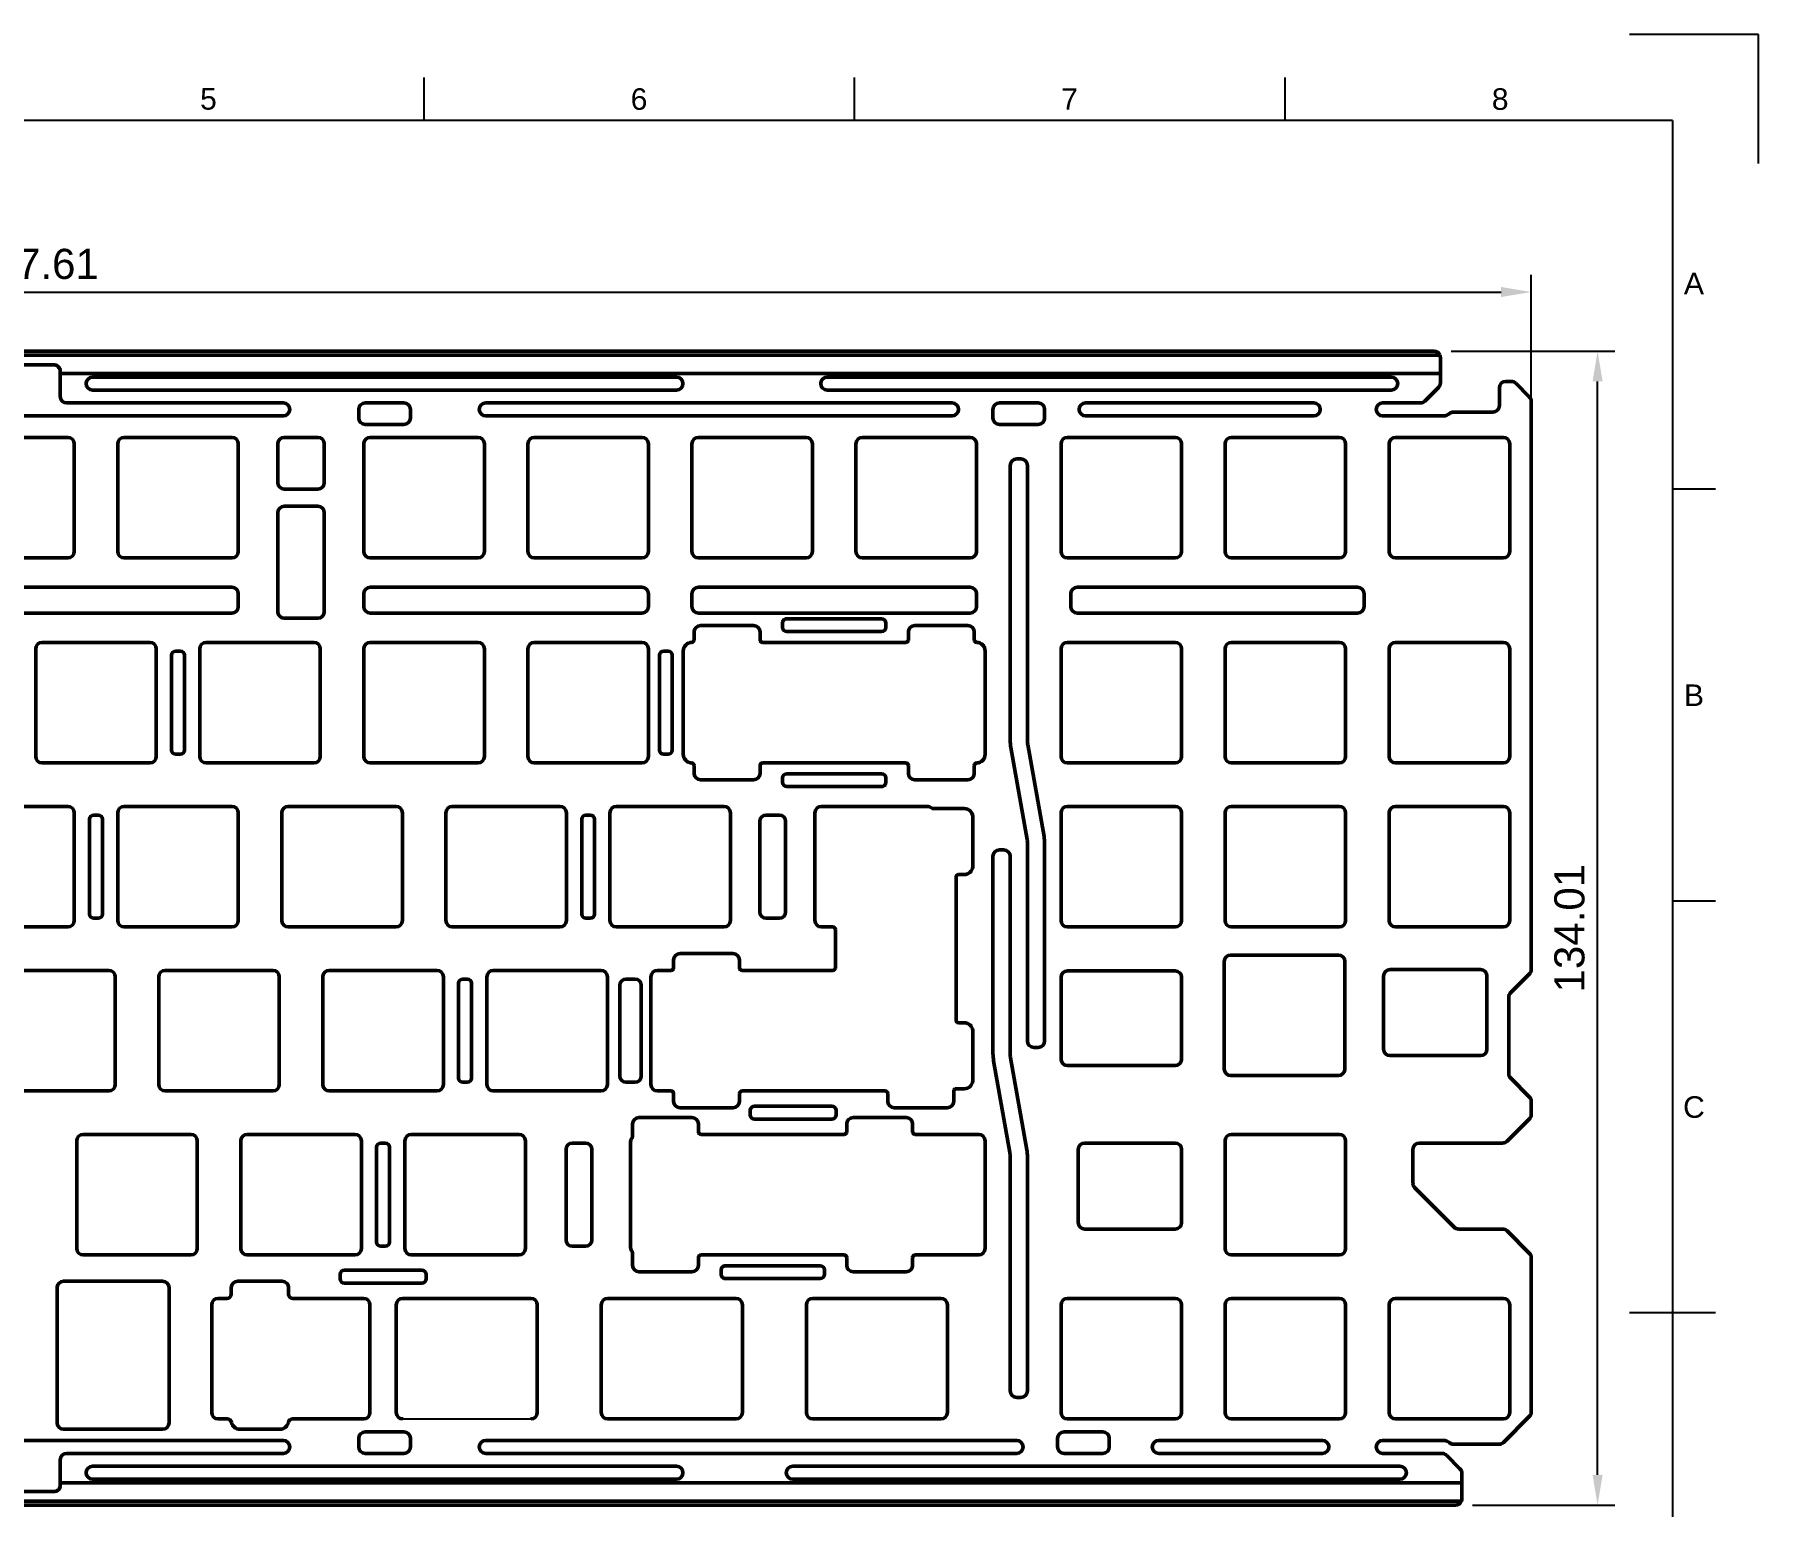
# Model space of a CAD drawing. Header units: millimetres. Extents: x 0 to 420, y 0 to 297.
# Drawn here: x 219.8 to 420, y 126 to 297 of the extents above; entities that cross this region are included whole.
import ezdxf
from ezdxf.enums import TextEntityAlignment as Align

# ---------------------------------------------------------------- set-up
doc = ezdxf.new("R2010")
doc.units = ezdxf.units.MM
doc.header["$LTSCALE"] = 0.75
for name, color, linetype, lineweight in [('Border', 7, 'Continuous', 25), ('Dimensions', 7, 'Continuous', 25), ('Visible', 7, 'Continuous', 50)]:
    doc.layers.add(name, color=color, linetype=linetype, lineweight=lineweight)
doc.styles.add('FusionTitle', font='ARIALUNI.ttf')
doc.styles.get("Standard").update_dxf_attribs({"font": 'ARIALUNI.ttf'})
doc.dimstyles.new('ISO-25', dxfattribs={"dimtxt": 3.5, "dimasz": 3.5, "dimexe": 2, "dimexo": 2, "dimgap": 1.5, "dimtad": 1, "dimdsep": 46, "dimtxsty": 'Standard', "dimcen": 0, "dimclrd": 256, "dimclre": 256, "dimclrt": 256, "dimazin": 2, "dimtp": 0.1, "dimtm": 0.1, "dimtfac": 0.714, "dimtmove": 0, "dimatfit": 3, "dimfxl": 1, "dimarcsym": 0})

# ---------------------------------------------------------------- blocks, each defined once
blk = doc.blocks.new('ISO_A3_SHEET')
at = {"layer": 'Border'}
for p, q in [((420, 297), (405, 297)), ((420, 282), (420, 297)), ((265, 292), (265, 287)), ((315, 292), (315, 287)), ((365, 292), (365, 287)), ((410, 287), (20, 287)), ((410, 287), (410, 10)), ((415, 244.16666), (410, 244.16666)), ((415, 196.33333), (410, 196.33333)), ((415, 148.5), (405, 148.5))]:
    blk.add_line(p, q, dxfattribs=at)
at = {"layer": 'Border', "style": 'FusionTitle'}
for s, p in [('5', (240, 289.5)), ('6', (290, 289.5)), ('7', (340, 289.5)), ('8', (390, 289.5)), ('A', (412.5, 268.08333)), ('B', (412.5, 220.25)), ('C', (412.5, 172.41667))]:
    blk.add_text(s, height=2.5, dxfattribs=at).set_placement(p, align=Align.MIDDLE)
blk = doc.blocks.new('*D7')
at = {"layer": 'Defpoints', "color": 0}
for p in [(382.3, 260.2), (401.31, 260.2), (384.8, 126.18)]:
    blk.add_point(p, dxfattribs=at)
at = {"layer": 'Dimensions', "lineweight": -2}
for p, q in [((384.3, 260.2), (403.31, 260.2)), ((401.31, 129.68), (401.31, 256.7)), ((386.8, 126.18), (403.31, 126.18))]:
    blk.add_line(p, q, dxfattribs=at)
at = {"layer": 'Dimensions'}
for points in [[(400.73, 256.7), (401.9, 256.7), (401.31, 260.2)], [(400.73, 129.68), (401.9, 129.68), (401.31, 126.18)]]:
    blk.add_solid(points, dxfattribs=at)
at = {"layer": 'Dimensions', "insert": (398.06, 193.19), "char_height": 3.5, "attachment_point": 5, "rotation": 90}
blk.add_mtext('134.01', dxfattribs=at)
blk = doc.blocks.new('*D20')
at = {"lineweight": -2}
for p, q in [((45.99, 234.27), (45.99, 269.08)), ((393.6, 234.27), (393.6, 269.08)), ((49.49, 267.08), (390.1, 267.08))]:
    blk.add_line(p, q, dxfattribs=at)
for points in [[(49.49, 267.67), (49.49, 266.5), (45.99, 267.08)], [(390.1, 267.67), (390.1, 266.5), (393.6, 267.08)]]:
    blk.add_solid(points)
at = {"layer": 'Defpoints', "color": 0}
for p in [(393.6, 267.08), (45.99, 232.27, 0.75), (393.6, 232.27, 0.75)]:
    blk.add_point(p, dxfattribs=at)
at = {"insert": (219.8, 270.33), "char_height": 3.5, "attachment_point": 5}
blk.add_mtext('347.61', dxfattribs=at)

msp = doc.modelspace()

# ---------------------------------------------------------------- linework, layer by layer
msp.add_line((262.554, 136.185), (277.436, 136.185))
at = {"layer": 'Visible'}
for p, q in [((56.613, 259.768, 0.75), (382.981, 259.768, 0.75)), ((382.304, 260.197, 0.75), (57.291, 260.197, 0.75)), ((217.537, 258.63, 0.301), (222.037, 258.63, 0.301)), ((383.054, 257.626, 0.75), (222.787, 257.626, 0.75)), ((222.787, 257.626, 0.75), (222.787, 254.947, 0.75)), ((294.354, 257.197, 0.75), (226.547, 257.197, 0.75)), ((377.354, 257.197, 0.75), (311.854, 257.197, 0.75)), ((383.054, 256.528, 0.75), (383.054, 257.626, 0.75)), ((391.293, 256.697, 0.75), (390.654, 256.697, 0.75)), ((391.823, 256.477, 0.75), (393.384, 254.917, 0.75)), ((294.354, 255.697, 0.75), (226.547, 255.697, 0.75)), ((377.354, 255.697, 0.75), (311.854, 255.697, 0.75)), ((382.834, 255.998, 0.75), (381.253, 254.417, 0.75)), ((389.904, 255.947, 0.75), (389.904, 253.897, 0.75)), ((393.604, 188.393, 0.75), (393.604, 254.386, 0.75)), ((248.7, 252.697, 0.75), (190.894, 252.697, 0.75)), ((223.537, 254.197, 0.75), (248.7, 254.197, 0.75)), ((257.45, 252.447, 0.75), (257.45, 253.447, 0.75)), ((258.2, 254.197, 0.75), (262.7, 254.197, 0.75)), ((263.45, 253.447, 0.75), (263.45, 252.447, 0.75)), ((326.354, 254.197, 0.75), (272.2, 254.197, 0.75)), ((326.354, 252.697, 0.75), (272.2, 252.697, 0.75)), ((331.104, 252.447, 0.75), (331.104, 253.447, 0.75)), ((331.854, 254.197, 0.75), (336.354, 254.197, 0.75)), ((337.104, 253.447, 0.75), (337.104, 252.447, 0.75)), ((341.854, 254.197, 0.75), (368.354, 254.197, 0.75)), ((341.854, 252.697, 0.75), (368.354, 252.697, 0.75)), ((376.354, 254.197, 0.75), (380.722, 254.197, 0.75)), ((383.447, 252.697, 0.75), (376.354, 252.697, 0.75)), ((389.154, 253.147, 0.75), (384.618, 253.147, 0.75)), ((262.7, 251.697, 0.75), (258.2, 251.697, 0.75)), ((336.354, 251.697, 0.75), (331.854, 251.697, 0.75)), ((211.166, 250.197, 0.75), (223.666, 250.197, 0.75)), ((224.416, 249.447, 0.75), (224.416, 236.947, 0.75)), ((229.466, 236.947, 0.75), (229.466, 249.447, 0.75)), ((230.216, 250.197, 0.75), (242.716, 250.197, 0.75)), ((243.466, 249.447, 0.75), (243.466, 236.947, 0.75)), ((248.054, 244.947, 0.75), (248.054, 249.447, 0.75)), ((248.804, 250.197, 0.75), (252.704, 250.197, 0.75)), ((253.454, 249.447, 0.75), (253.454, 244.947, 0.75)), ((258.041, 236.947, 0.75), (258.041, 249.447, 0.75)), ((258.791, 250.197, 0.75), (271.291, 250.197, 0.75)), ((272.041, 249.447, 0.75), (272.041, 236.947, 0.75)), ((277.091, 236.947, 0.75), (277.091, 249.447, 0.75)), ((277.841, 250.197, 0.75), (290.341, 250.197, 0.75)), ((291.091, 249.447, 0.75), (291.091, 236.947, 0.75)), ((296.141, 236.947, 0.75), (296.141, 249.447, 0.75)), ((296.891, 250.197, 0.75), (309.391, 250.197, 0.75)), ((310.141, 249.447, 0.75), (310.141, 236.947, 0.75)), ((315.191, 236.947, 0.75), (315.191, 249.447, 0.75)), ((315.941, 250.197, 0.75), (328.441, 250.197, 0.75)), ((329.191, 249.447, 0.75), (329.191, 236.947, 0.75)), ((339.004, 236.947, 0.75), (339.004, 249.447, 0.75)), ((339.754, 250.197, 0.75), (352.254, 250.197, 0.75)), ((353.004, 249.447, 0.75), (353.004, 236.947, 0.75)), ((358.054, 236.947, 0.75), (358.054, 249.447, 0.75)), ((358.804, 250.197, 0.75), (371.304, 250.197, 0.75)), ((372.054, 249.447, 0.75), (372.054, 236.947, 0.75)), ((377.104, 236.947, 0.75), (377.104, 249.447, 0.75)), ((377.854, 250.197, 0.75), (390.354, 250.197, 0.75)), ((391.104, 249.447, 0.75), (391.104, 236.947, 0.75)), ((333.104, 215.027, 0.75), (333.104, 246.947, 0.75)), ((333.854, 247.697, 0.75), (334.354, 247.697, 0.75)), ((335.104, 246.947, 0.75), (335.104, 215.027, 0.75)), ((252.704, 244.197, 0.75), (248.804, 244.197, 0.75)), ((248.054, 229.947, 0.75), (248.054, 241.447, 0.75)), ((248.804, 242.197, 0.75), (252.704, 242.197, 0.75)), ((253.454, 241.447, 0.75), (253.454, 229.947, 0.75)), ((223.666, 236.197, 0.75), (211.166, 236.197, 0.75)), ((242.716, 236.197, 0.75), (230.216, 236.197, 0.75)), ((271.291, 236.197, 0.75), (258.791, 236.197, 0.75)), ((290.341, 236.197, 0.75), (277.841, 236.197, 0.75)), ((309.391, 236.197, 0.75), (296.891, 236.197, 0.75)), ((328.441, 236.197, 0.75), (315.941, 236.197, 0.75)), ((352.254, 236.197, 0.75), (339.754, 236.197, 0.75)), ((371.304, 236.197, 0.75), (358.804, 236.197, 0.75)), ((390.354, 236.197, 0.75), (377.854, 236.197, 0.75)), ((211.166, 232.791, 0.75), (242.716, 232.791, 0.75)), ((258.791, 232.791, 0.75), (290.341, 232.791, 0.75)), ((296.891, 232.791, 0.75), (328.441, 232.791, 0.75)), ((340.891, 232.791, 0.75), (373.441, 232.791, 0.75)), ((243.466, 232.041, 0.75), (243.466, 230.541, 0.75)), ((258.041, 230.541, 0.75), (258.041, 232.041, 0.75)), ((291.091, 232.041, 0.75), (291.091, 230.541, 0.75)), ((296.141, 230.541, 0.75), (296.141, 232.041, 0.75)), ((329.191, 232.041, 0.75), (329.191, 230.541, 0.75)), ((340.141, 230.541, 0.75), (340.141, 232.041, 0.75)), ((374.191, 232.041, 0.75), (374.191, 230.541, 0.75)), ((242.716, 229.791, 0.75), (211.166, 229.791, 0.75)), ((252.704, 229.197, 0.75), (248.804, 229.197, 0.75)), ((290.341, 229.791, 0.75), (258.791, 229.791, 0.75)), ((328.441, 229.791, 0.75), (296.891, 229.791, 0.75)), ((297.151, 228.347, 0.75), (303.305, 228.347, 0.75)), ((306.666, 228.135, 0.75), (306.666, 228.635, 0.75)), ((307.166, 229.135, 0.75), (318.166, 229.135, 0.75)), ((318.666, 228.635, 0.75), (318.666, 228.135, 0.75)), ((322.027, 228.347, 0.75), (328.181, 228.347, 0.75)), ((373.441, 229.791, 0.75), (340.891, 229.791, 0.75)), ((220.691, 226.385, 0.75), (233.191, 226.385, 0.75)), ((239.741, 226.385, 0.75), (252.241, 226.385, 0.75)), ((258.791, 226.385, 0.75), (271.291, 226.385, 0.75)), ((277.841, 226.385, 0.75), (290.341, 226.385, 0.75)), ((296.401, 226.684, 0.75), (296.401, 227.597, 0.75)), ((304.055, 227.597, 0.75), (304.055, 226.685, 0.75)), ((304.355, 226.385, 0.75), (320.977, 226.385, 0.75)), ((318.166, 227.635, 0.75), (307.166, 227.635, 0.75)), ((321.277, 226.685, 0.75), (321.277, 227.597, 0.75)), ((328.931, 227.597, 0.75), (328.931, 226.684, 0.75)), ((339.754, 226.385, 0.75), (352.254, 226.385, 0.75)), ((358.804, 226.385, 0.75), (371.304, 226.385, 0.75)), ((377.854, 226.385, 0.75), (390.354, 226.385, 0.75)), ((219.941, 213.135, 0.75), (219.941, 225.635, 0.75)), ((233.941, 225.635, 0.75), (233.941, 213.135, 0.75)), ((235.716, 213.885, 0.75), (235.716, 224.885, 0.75)), ((236.216, 225.385, 0.75), (236.716, 225.385, 0.75)), ((237.216, 224.885, 0.75), (237.216, 213.885, 0.75)), ((238.991, 213.135, 0.75), (238.991, 225.635, 0.75)), ((252.991, 225.635, 0.75), (252.991, 213.135, 0.75)), ((258.041, 213.135, 0.75), (258.041, 225.635, 0.75)), ((272.041, 225.635, 0.75), (272.041, 213.135, 0.75)), ((277.091, 213.135, 0.75), (277.091, 225.635, 0.75)), ((291.091, 225.635, 0.75), (291.091, 213.135, 0.75)), ((292.366, 213.885, 0.75), (292.366, 224.885, 0.75)), ((292.866, 225.385, 0.75), (293.366, 225.385, 0.75)), ((293.866, 224.885, 0.75), (293.866, 213.885, 0.75)), ((295.142, 213.385, 0.75), (295.142, 225.385, 0.75)), ((330.19, 225.385, 0.75), (330.19, 213.385, 0.75)), ((339.004, 213.135, 0.75), (339.004, 225.635, 0.75)), ((353.004, 225.635, 0.75), (353.004, 213.135, 0.75)), ((358.054, 213.135, 0.75), (358.054, 225.635, 0.75)), ((372.054, 225.635, 0.75), (372.054, 213.135, 0.75)), ((377.104, 213.135, 0.75), (377.104, 225.635, 0.75)), ((391.104, 225.635, 0.75), (391.104, 213.135, 0.75)), ((335.149, 214.506, 0.75), (337.028, 203.853, 0.75)), ((233.191, 212.385, 0.75), (220.691, 212.385, 0.75)), ((236.716, 213.385, 0.75), (236.216, 213.385, 0.75)), ((252.241, 212.385, 0.75), (239.741, 212.385, 0.75)), ((271.291, 212.385, 0.75), (258.791, 212.385, 0.75)), ((290.341, 212.385, 0.75), (277.841, 212.385, 0.75)), ((293.366, 213.385, 0.75), (292.866, 213.385, 0.75)), ((320.977, 212.385, 0.75), (304.355, 212.385, 0.75)), ((335.058, 203.506, 0.75), (333.18, 214.159, 0.75)), ((352.254, 212.385, 0.75), (339.754, 212.385, 0.75)), ((371.304, 212.385, 0.75), (358.804, 212.385, 0.75)), ((390.354, 212.385, 0.75), (377.854, 212.385, 0.75)), ((296.401, 211.173, 0.75), (296.401, 212.085, 0.75)), ((303.305, 210.423, 0.75), (297.151, 210.423, 0.75)), ((304.055, 212.085, 0.75), (304.055, 211.173, 0.75)), ((306.666, 210.137, 0.75), (306.666, 210.635, 0.75)), ((307.166, 211.135, 0.75), (318.166, 211.135, 0.75)), ((318.666, 210.635, 0.75), (318.666, 210.135, 0.75)), ((321.277, 211.173, 0.75), (321.277, 212.085, 0.75)), ((328.181, 210.423, 0.75), (322.027, 210.423, 0.75)), ((328.931, 212.085, 0.75), (328.931, 211.173, 0.75)), ((318.166, 209.635, 0.75), (307.166, 209.637, 0.75)), ((211.166, 207.335, 0.75), (223.666, 207.335, 0.75)), ((224.416, 206.585, 0.75), (224.416, 194.085, 0.75)), ((226.691, 206.335, 0.75), (227.191, 206.335, 0.75)), ((229.466, 194.085, 0.75), (229.466, 206.585, 0.75)), ((230.216, 207.335, 0.75), (242.716, 207.335, 0.75)), ((243.466, 206.585, 0.75), (243.466, 194.085, 0.75)), ((248.516, 194.085, 0.75), (248.516, 206.585, 0.75)), ((249.266, 207.335, 0.75), (261.766, 207.335, 0.75)), ((262.516, 206.585, 0.75), (262.516, 194.085, 0.75)), ((267.566, 206.585, 0.75), (267.566, 194.085, 0.75)), ((268.316, 207.335, 0.75), (280.816, 207.335, 0.75)), ((281.566, 206.585, 0.75), (281.566, 194.085, 0.75)), ((283.841, 206.335, 0.75), (284.341, 206.335, 0.75)), ((286.616, 194.085, 0.75), (286.616, 206.585, 0.75)), ((287.366, 207.335, 0.75), (299.866, 207.335, 0.75)), ((300.616, 206.585, 0.75), (300.616, 194.085, 0.75)), ((304.772, 206.335, 0.75), (306.272, 206.335, 0.75)), ((310.429, 194.085, 0.75), (310.429, 206.585, 0.75)), ((311.179, 207.335, 0.75), (323.429, 207.335, 0.75)), ((324.208, 207.075, 0.75), (327.772, 207.075, 0.75)), ((339.004, 194.085, 0.75), (339.004, 206.585, 0.75)), ((339.754, 207.335, 0.75), (352.254, 207.335, 0.75)), ((353.004, 206.585, 0.75), (353.004, 194.085, 0.75)), ((358.054, 194.085, 0.75), (358.054, 206.585, 0.75)), ((358.804, 207.335, 0.75), (371.304, 207.335, 0.75)), ((372.054, 206.585, 0.75), (372.054, 194.085, 0.75)), ((377.104, 194.085, 0.75), (377.104, 206.585, 0.75)), ((377.854, 207.335, 0.75), (390.354, 207.335, 0.75)), ((391.104, 206.585, 0.75), (391.104, 194.085, 0.75)), ((226.191, 194.835, 0.75), (226.191, 205.835, 0.75)), ((227.691, 205.835, 0.75), (227.691, 194.835, 0.75)), ((283.341, 194.835, 0.75), (283.341, 205.835, 0.75)), ((284.841, 205.835, 0.75), (284.841, 194.835, 0.75)), ((304.022, 195.085, 0.75), (304.022, 205.585, 0.75)), ((307.022, 205.585, 0.75), (307.022, 195.085, 0.75)), ((328.767, 206.172, 0.75), (328.767, 200.323, 0.75)), ((331.854, 202.285, 0.75), (332.354, 202.285, 0.75)), ((335.104, 180.085, 0.75), (335.104, 202.985, 0.75)), ((337.104, 202.985, 0.75), (337.104, 180.085, 0.75)), ((331.104, 178.635, 0.75), (331.104, 201.535, 0.75)), ((333.104, 201.535, 0.75), (333.104, 178.635, 0.75)), ((326.81, 199.12, 0.75), (326.81, 182.499, 0.75)), ((327.772, 199.42, 0.75), (327.11, 199.42, 0.75)), ((227.191, 194.335, 0.75), (226.691, 194.335, 0.75)), ((284.341, 194.335, 0.75), (283.841, 194.335, 0.75)), ((306.272, 194.335, 0.75), (304.772, 194.335, 0.75)), ((223.666, 193.335, 0.75), (211.166, 193.335, 0.75)), ((242.716, 193.335, 0.75), (230.216, 193.335, 0.75)), ((261.766, 193.335, 0.75), (249.266, 193.335, 0.75)), ((280.816, 193.335, 0.75), (268.316, 193.335, 0.75)), ((299.866, 193.335, 0.75), (287.366, 193.335, 0.75)), ((312.51, 193.335, 0.75), (311.179, 193.335, 0.75)), ((312.81, 188.585, 0.75), (312.81, 193.035, 0.75)), ((352.254, 193.335, 0.75), (339.754, 193.335, 0.75)), ((371.304, 193.335, 0.75), (358.804, 193.335, 0.75)), ((390.354, 193.335, 0.75), (377.854, 193.335, 0.75)), ((294.763, 190.247, 0.75), (300.911, 190.247, 0.75)), ((215.929, 188.285, 0.75), (228.429, 188.285, 0.75)), ((234.979, 188.285, 0.75), (247.479, 188.285, 0.75)), ((254.029, 188.285, 0.75), (266.529, 188.285, 0.75)), ((273.079, 188.285, 0.75), (285.579, 188.285, 0.75)), ((292.129, 188.285, 0.75), (293.713, 188.285, 0.75)), ((294.013, 188.585, 0.75), (294.013, 189.497, 0.75)), ((301.661, 189.497, 0.75), (301.661, 188.585, 0.75)), ((301.961, 188.285, 0.75), (312.51, 188.285, 0.75)), ((339.755, 188.235, 0.75), (352.255, 188.235, 0.75)), ((357.962, 176.823, 0.75), (357.962, 189.323, 0.75)), ((358.712, 190.073, 0.75), (371.212, 190.073, 0.75)), ((371.962, 189.323, 0.75), (371.962, 176.823, 0.75)), ((377.215, 188.381, 0.75), (387.715, 188.381, 0.75)), ((229.179, 187.535, 0.75), (229.179, 175.035, 0.75)), ((234.229, 175.035, 0.75), (234.229, 187.535, 0.75)), ((248.229, 187.535, 0.75), (248.229, 175.035, 0.75)), ((253.279, 175.035, 0.75), (253.279, 187.535, 0.75)), ((267.279, 187.535, 0.75), (267.279, 175.035, 0.75)), ((269.054, 175.785, 0.75), (269.054, 186.785, 0.75)), ((269.554, 187.285, 0.75), (270.054, 187.285, 0.75)), ((270.554, 186.785, 0.75), (270.554, 175.785, 0.75)), ((272.329, 175.035, 0.75), (272.329, 187.535, 0.75)), ((286.329, 187.535, 0.75), (286.329, 175.035, 0.75)), ((287.767, 176.035, 0.75), (287.767, 186.535, 0.75)), ((288.517, 187.285, 0.75), (289.517, 187.285, 0.75)), ((290.267, 186.535, 0.75), (290.267, 176.035, 0.75)), ((291.379, 175.035, 0.75), (291.379, 187.535, 0.75)), ((339.005, 177.985, 0.75), (339.005, 187.485, 0.75)), ((353.005, 187.485, 0.75), (353.005, 177.985, 0.75)), ((376.465, 179.131, 0.75), (376.465, 187.631, 0.75)), ((388.465, 187.631, 0.75), (388.465, 179.131, 0.75)), ((391.225, 185.704, 0.75), (393.384, 187.863, 0.75)), ((391.005, 176.295, 0.75), (391.005, 185.174, 0.75)), ((327.11, 182.199, 0.75), (327.772, 182.199, 0.75)), ((328.767, 181.296, 0.75), (328.767, 175.447, 0.75)), ((336.354, 179.335, 0.75), (335.854, 179.335, 0.75)), ((387.715, 178.381, 0.75), (377.215, 178.381, 0.75)), ((333.058, 167.113, 0.75), (331.18, 177.766, 0.75)), ((333.149, 178.114, 0.75), (335.028, 167.46, 0.75)), ((352.255, 177.235, 0.75), (339.755, 177.235, 0.75)), ((228.429, 174.285, 0.75), (215.929, 174.285, 0.75)), ((234.979, 174.285, 0.75), (247.479, 174.285, 0.75)), ((266.529, 174.285, 0.75), (254.029, 174.285, 0.75)), ((270.054, 175.285, 0.75), (269.554, 175.285, 0.75)), ((285.579, 174.285, 0.75), (273.079, 174.285, 0.75)), ((289.517, 175.285, 0.75), (288.517, 175.285, 0.75)), ((293.713, 174.285, 0.75), (292.129, 174.285, 0.75)), ((318.589, 174.285, 0.75), (301.968, 174.285, 0.75)), ((326.544, 174.244, 0.75), (326.544, 173.073, 0.75)), ((327.772, 174.544, 0.75), (326.844, 174.544, 0.75)), ((371.212, 176.073, 0.75), (358.712, 176.073, 0.75)), ((391.225, 175.765, 0.75), (393.384, 173.606, 0.75)), ((294.013, 173.073, 0.75), (294.013, 173.985, 0.75)), ((300.918, 172.323, 0.75), (294.763, 172.323, 0.75)), ((301.668, 173.073, 0.75), (301.668, 173.985, 0.75)), ((303.403, 172.51, 0.75), (312.403, 172.51, 0.75)), ((318.889, 173.073, 0.75), (318.889, 173.985, 0.75)), ((325.794, 172.323, 0.75), (319.639, 172.323, 0.75)), ((393.604, 171.545, 0.75), (393.604, 173.076, 0.75)), ((289.243, 168.995, 0.75), (289.243, 170.447, 0.75)), ((289.993, 171.197, 0.75), (296.148, 171.197, 0.75)), ((296.898, 170.447, 0.75), (296.898, 169.535, 0.75)), ((302.903, 171.51, 0.75), (302.903, 172.01, 0.75)), ((312.403, 171.01, 0.75), (303.403, 171.01, 0.75)), ((312.903, 172.01, 0.75), (312.903, 171.51, 0.75)), ((314.119, 169.535, 0.75), (314.119, 170.447, 0.75)), ((314.869, 171.197, 0.75), (321.024, 171.197, 0.75)), ((321.774, 170.447, 0.75), (321.774, 169.535, 0.75)), ((393.384, 171.015, 0.75), (390.823, 168.454, 0.75)), ((224.704, 155.985, 0.75), (224.704, 168.485, 0.75)), ((225.454, 169.235, 0.75), (237.954, 169.235, 0.75)), ((238.704, 168.485, 0.75), (238.704, 155.985, 0.75)), ((243.754, 155.985, 0.75), (243.754, 168.485, 0.75)), ((244.504, 169.235, 0.75), (257.004, 169.235, 0.75)), ((257.754, 168.485, 0.75), (257.754, 155.985, 0.75)), ((260.029, 168.235, 0.75), (260.529, 168.235, 0.75)), ((262.804, 155.985, 0.75), (262.804, 168.485, 0.75)), ((263.554, 169.235, 0.75), (276.054, 169.235, 0.75)), ((276.804, 168.485, 0.75), (276.804, 155.985, 0.75)), ((282.273, 168.235, 0.75), (283.773, 168.235, 0.75)), ((288.997, 156.235, 0.75), (288.997, 168.235, 0.75)), ((313.819, 169.235, 0.75), (297.198, 169.235, 0.75)), ((329.441, 169.235, 0.75), (322.074, 169.235, 0.75)), ((330.191, 168.485, 0.75), (330.191, 155.985, 0.75)), ((341.755, 168.235, 0.75), (352.255, 168.235, 0.75)), ((358.054, 168.485, 0.75), (358.054, 155.985, 0.75)), ((358.804, 169.235, 0.75), (371.304, 169.235, 0.75)), ((372.054, 168.485, 0.75), (372.054, 155.985, 0.75)), ((380.618, 168.235, 0.75), (390.293, 168.235, 0.75)), ((259.529, 156.735, 0.75), (259.529, 167.735, 0.75)), ((261.029, 167.735, 0.75), (261.029, 156.735, 0.75)), ((281.523, 156.985, 0.75), (281.523, 167.485, 0.75)), ((284.523, 167.485, 0.75), (284.523, 156.985, 0.75)), ((333.104, 139.435, 0.75), (333.104, 166.592, 0.75)), ((335.104, 166.592, 0.75), (335.104, 139.435, 0.75)), ((341.005, 158.985, 0.75), (341.005, 167.485, 0.75)), ((353.005, 167.485, 0.75), (353.005, 158.985, 0.75)), ((379.868, 163.545, 0.75), (379.868, 167.485, 0.75)), ((380.088, 163.015, 0.75), (384.648, 158.454, 0.75)), ((352.255, 158.235, 0.75), (341.755, 158.235, 0.75)), ((390.293, 158.235, 0.75), (385.179, 158.235, 0.75)), ((260.529, 156.235, 0.75), (260.029, 156.235, 0.75)), ((283.773, 156.235, 0.75), (282.273, 156.235, 0.75)), ((390.823, 158.015, 0.75), (393.384, 155.454, 0.75)), ((237.954, 155.235, 0.75), (225.454, 155.235, 0.75)), ((257.004, 155.235, 0.75), (244.504, 155.235, 0.75)), ((276.054, 155.235, 0.75), (263.554, 155.235, 0.75)), ((289.243, 154.023, 0.75), (289.243, 155.474, 0.75)), ((296.898, 154.935, 0.75), (296.898, 154.023, 0.75)), ((313.819, 155.235, 0.75), (297.198, 155.235, 0.75)), ((314.119, 154.023, 0.75), (314.119, 154.935, 0.75)), ((321.774, 154.935, 0.75), (321.774, 154.023, 0.75)), ((329.441, 155.235, 0.75), (322.074, 155.235, 0.75)), ((371.304, 155.235, 0.75), (358.804, 155.235, 0.75)), ((393.604, 136.995, 0.75), (393.604, 154.924, 0.75)), ((223.176, 152.185, 0.75), (234.676, 152.185, 0.75)), ((243.399, 152.185, 0.75), (248.553, 152.185, 0.75)), ((255.279, 152.46, 0.75), (255.279, 152.96, 0.75)), ((255.779, 153.46, 0.75), (264.779, 153.46, 0.75)), ((265.279, 152.96, 0.75), (265.279, 152.46, 0.75)), ((296.148, 153.273, 0.75), (289.993, 153.273, 0.75)), ((299.522, 152.979, 0.75), (299.522, 153.485, 0.75)), ((300.022, 153.985, 0.75), (311.022, 153.985, 0.75)), ((311.023, 152.484, 0.75), (300.023, 152.479, 0.75)), ((311.522, 153.485, 0.75), (311.522, 152.984, 0.75)), ((321.024, 153.273, 0.75), (314.869, 153.273, 0.75)), ((222.426, 135.735, 0.75), (222.426, 151.435, 0.75)), ((235.426, 151.435, 0.75), (235.426, 135.735, 0.75)), ((241.124, 150.185, 0.75), (242.149, 150.185, 0.75)), ((242.649, 150.685, 0.75), (242.649, 151.435, 0.75)), ((249.303, 151.435, 0.75), (249.303, 150.685, 0.75)), ((249.803, 150.185, 0.75), (258.004, 150.185, 0.75)), ((264.779, 151.96, 0.75), (255.779, 151.96, 0.75)), ((262.554, 150.185), (277.436, 150.185)), ((286.367, 150.185), (301.248, 150.185)), ((310.18, 150.185, 0.75), (325.061, 150.185, 0.75)), ((339.754, 150.185, 0.75), (352.254, 150.185, 0.75)), ((358.804, 150.185, 0.75), (371.304, 150.185, 0.75)), ((377.854, 150.185, 0.75), (390.354, 150.185, 0.75)), ((240.374, 136.935, 0.75), (240.374, 149.435, 0.75)), ((258.754, 149.435, 0.75), (258.754, 136.935, 0.75)), ((261.804, 136.935), (261.804, 149.435)), ((278.186, 149.438), (278.186, 136.93)), ((285.617, 136.935), (285.617, 149.435)), ((301.998, 149.438), (301.998, 136.93)), ((309.43, 136.935, 0.75), (309.43, 149.435, 0.75)), ((325.811, 149.438, 0.75), (325.811, 136.93, 0.75)), ((339.004, 136.935, 0.75), (339.004, 149.435, 0.75)), ((353.004, 149.435, 0.75), (353.004, 136.935, 0.75)), ((358.054, 136.935, 0.75), (358.054, 149.435, 0.75)), ((372.054, 149.435, 0.75), (372.054, 136.935, 0.75)), ((377.104, 136.935, 0.75), (377.104, 149.435, 0.75)), ((391.104, 149.435, 0.75), (391.104, 136.935, 0.75)), ((334.354, 138.685, 0.75), (333.854, 138.685, 0.75)), ((242.179, 136.185, 0.75), (241.124, 136.185, 0.75)), ((258.004, 136.185, 0.75), (249.773, 136.185, 0.75)), ((301.248, 136.185), (286.367, 136.185)), ((325.061, 136.185, 0.75), (310.18, 136.185, 0.75)), ((352.254, 136.185, 0.75), (339.754, 136.185, 0.75)), ((371.304, 136.185, 0.75), (358.804, 136.185, 0.75)), ((390.354, 136.185, 0.75), (377.854, 136.185, 0.75)), ((390.373, 133.454, 0.75), (393.384, 136.465, 0.75)), ((234.676, 134.985, 0.75), (223.176, 134.985, 0.75)), ((248.303, 134.985, 0.75), (243.649, 134.985, 0.75)), ((258.2, 134.685, 0.75), (262.7, 134.685, 0.75)), ((339.354, 134.685, 0.75), (343.854, 134.685, 0.75)), ((190.894, 133.685, 0.75), (248.7, 133.685, 0.75)), ((248.7, 132.185, 0.75), (223.547, 132.185, 0.75)), ((257.45, 132.935, 0.75), (257.45, 133.935, 0.75)), ((262.7, 132.185, 0.75), (258.2, 132.185, 0.75)), ((263.45, 133.935, 0.75), (263.45, 132.935, 0.75)), ((272.2, 133.685, 0.75), (333.854, 133.685, 0.75)), ((333.854, 132.185, 0.75), (272.2, 132.185, 0.75)), ((338.604, 132.935, 0.75), (338.604, 133.935, 0.75)), ((343.854, 132.185, 0.75), (339.354, 132.185, 0.75)), ((344.604, 133.935, 0.75), (344.604, 132.935, 0.75)), ((350.354, 133.685, 0.75), (369.354, 133.685, 0.75)), ((350.354, 132.185, 0.75), (369.354, 132.185, 0.75)), ((376.354, 133.685, 0.75), (383.447, 133.685, 0.75)), ((376.354, 132.185, 0.75), (383.222, 132.185, 0.75)), ((389.843, 133.235, 0.75), (384.618, 133.235, 0.75)), ((222.797, 131.435, 0.75), (222.797, 128.756, 0.75)), ((226.547, 130.685, 0.75), (294.354, 130.685, 0.75)), ((307.854, 130.685, 0.75), (378.354, 130.685, 0.75)), ((383.753, 131.965, 0.75), (385.334, 130.384, 0.75)), ((222.797, 128.756, 0.75), (385.554, 128.756, 0.75)), ((294.354, 129.185, 0.75), (226.547, 129.185, 0.75)), ((307.854, 129.185, 0.75), (378.354, 129.185, 0.75)), ((385.554, 128.756, 0.75), (385.554, 129.853, 0.75)), ((385.481, 126.613, 0.75), (54.113, 126.613, 0.75)), ((384.804, 126.185, 0.75), (54.791, 126.185, 0.75)), ((222.047, 127.741, 0.301), (217.547, 127.741, 0.301))]:
    msp.add_line(p, q, dxfattribs=at)
at = {"layer": 'Visible', "extrusion": (0, 1.1e-14, -1)}
for centre, radius, start, end in [((-382.304, 259.447, -0.75), 0.75, 90, 154.64119), ((-226.547, 256.447, -0.75), 0.75, 270, 90), ((-294.354, 256.447, -0.75), 0.75, 90, 270), ((-311.854, 256.447, -0.75), 0.75, 270, 90), ((-377.354, 256.447, -0.75), 0.75, 90, 270), ((-382.304, 256.528, -0.75), 0.75, 180, 225), ((-390.654, 255.947, -0.75), 0.75, 0, 90), ((-391.293, 255.947, -0.75), 0.75, 90, 135), ((-223.537, 254.947, -0.75), 0.75, 270, 0), ((-380.722, 254.947, -0.75), 0.75, 225, 270), ((-392.854, 254.386, -0.75), 0.75, 135, 180), ((-248.7, 253.447, -0.75), 0.75, 90, 270), ((-272.2, 253.447, -0.75), 0.75, 270, 90), ((-326.354, 253.447, -0.75), 0.75, 90, 270), ((-341.854, 253.447, -0.75), 0.75, 270, 90), ((-368.354, 253.447, -0.75), 0.75, 90, 270), ((-376.354, 253.447, -0.75), 0.75, 270, 90), ((-384.618, 252.397, -0.75), 0.75, 47.97537, 90), ((-333.854, 246.947, -0.75), 0.75, 0, 90), ((-334.354, 246.947, -0.75), 0.75, 90, 180), ((-307.166, 228.635, -0.75), 0.5, 0, 90.00045), ((-318.166, 228.635, -0.75), 0.5, 90.00045, 180), ((-296.142, 225.385, -0.75), 1, 0, 88.18063), ((-307.166, 228.135, -0.75), 0.5, 270, 0), ((-318.166, 228.135, -0.75), 0.5, 180, 270), ((-236.216, 224.885, -0.75), 0.5, 0, 90), ((-236.716, 224.885, -0.75), 0.5, 90, 180), ((-292.866, 224.885, -0.75), 0.5, 0, 90), ((-293.366, 224.885, -0.75), 0.5, 90, 180), ((-338.104, 215.027, -0.75), 5, 350, 0), ((-236.216, 213.885, -0.75), 0.5, 270, 0), ((-236.716, 213.885, -0.75), 0.5, 180, 270), ((-292.866, 213.885, -0.75), 0.5, 270, 0), ((-293.366, 213.885, -0.75), 0.5, 180, 270), ((-296.142, 213.385, -0.75), 1, 271.81937, 0), ((-329.19, 213.385, -0.75), 1, 180, 268.18063), ((-307.166, 210.635, -0.75), 0.5, 0, 90), ((-318.166, 210.635, -0.75), 0.5, 90, 180), ((-307.166, 210.137, -0.75), 0.5, 270.01076, 0), ((-318.166, 210.135, -0.75), 0.5, 180, 270.01076), ((-226.691, 205.835, -0.75), 0.5, 0, 90), ((-227.191, 205.835, -0.75), 0.5, 90, 180), ((-283.841, 205.835, -0.75), 0.5, 0, 90), ((-284.341, 205.835, -0.75), 0.5, 90, 180), ((-323.429, 206.335, -0.75), 1, 90, 126.84045), ((-324.208, 207.375, -0.75), 0.3, 270, 306.84045), ((-327.772, 206.075, -0.75), 1, 90, 174.44423), ((-331.854, 201.535, -0.75), 0.75, 0, 90), ((-332.354, 201.535, -0.75), 0.75, 90, 180), ((-332.104, 202.985, -0.75), 3, 170, 180), ((-327.772, 200.42, -0.75), 1, 185.55577, 270), ((-226.691, 194.835, -0.75), 0.5, 270, 0), ((-227.191, 194.835, -0.75), 0.5, 180, 270), ((-283.841, 194.835, -0.75), 0.5, 270, 0), ((-284.341, 194.835, -0.75), 0.5, 180, 270), ((-312.51, 193.035, -0.75), 0.3, 90, 180), ((-293.713, 188.585, -0.75), 0.3, 180, 270), ((-312.51, 188.585, -0.75), 0.3, 180, 270), ((-392.854, 188.393, -0.75), 0.75, 180, 225), ((-269.554, 186.785, -0.75), 0.5, 0, 90), ((-270.054, 186.785, -0.75), 0.5, 90, 180), ((-327.772, 181.199, -0.75), 1, 90, 174.44423), ((-336.104, 178.635, -0.75), 3, 350, 0), ((-335.854, 180.085, -0.75), 0.75, 270, 0), ((-336.354, 180.085, -0.75), 0.75, 180, 270), ((-269.554, 175.785, -0.75), 0.5, 270, 0), ((-270.054, 175.785, -0.75), 0.5, 180, 270), ((-293.713, 173.985, -0.75), 0.3, 90, 180), ((-326.844, 174.244, -0.75), 0.3, 0, 90), ((-327.772, 175.544, -0.75), 1, 185.55577, 270), ((-303.403, 172.01, -0.75), 0.5, 0, 90), ((-312.403, 172.01, -0.75), 0.5, 90, 180), ((-392.854, 173.076, -0.75), 0.75, 135, 180), ((-303.403, 171.51, -0.75), 0.5, 270, 0), ((-312.403, 171.51, -0.75), 0.5, 180, 270), ((-392.854, 171.545, -0.75), 0.75, 180, 225), ((-260.029, 167.735, -0.75), 0.5, 0, 90), ((-260.529, 167.735, -0.75), 0.5, 90, 180), ((-289.997, 168.235, -0.75), 1, 0, 35.81911), ((-288.943, 168.995, -0.75), 0.3, 180, 215.81911), ((-390.293, 168.985, -0.75), 0.75, 225, 270), ((-330.104, 166.592, -0.75), 5, 170, 180), ((-390.293, 157.485, -0.75), 0.75, 90, 135), ((-260.029, 156.735, -0.75), 0.5, 270, 0), ((-260.529, 156.735, -0.75), 0.5, 180, 270), ((-289.997, 156.235, -0.75), 1, 324.18089, 0), ((-288.943, 155.474, -0.75), 0.3, 144.18089, 180), ((-392.854, 154.924, -0.75), 0.75, 135, 180), ((-255.779, 152.96, -0.75), 0.5, 0, 90), ((-255.779, 152.46, -0.75), 0.5, 270, 0), ((-264.779, 152.96, -0.75), 0.5, 90, 180), ((-264.779, 152.46, -0.75), 0.5, 180, 270), ((-300.022, 153.485, -0.75), 0.5, 359.99999, 90), ((-300.022, 152.979, -0.75), 0.5, 269.97622, 359.99999), ((-311.022, 153.485, -0.75), 0.5, 90, 180), ((-311.022, 152.984, -0.75), 0.5, 180, 269.97622), ((-262.554, 149.435), 0.75, 360, 90), ((-286.367, 149.435), 0.75, 360, 90), ((-310.18, 149.435, -0.75), 0.75, 360, 90), ((-333.854, 139.435, -0.75), 0.75, 270, 0), ((-334.354, 139.435, -0.75), 0.75, 180, 270), ((-242.179, 135.685, -0.75), 0.5, 90, 168.46304), ((-249.773, 135.685, -0.75), 0.5, 11.53696, 90), ((-262.554, 136.935), 0.75, 270, 360), ((-286.367, 136.935), 0.75, 270, 360), ((-310.18, 136.935, -0.75), 0.75, 270, 360), ((-392.854, 136.995, -0.75), 0.75, 180, 225), ((-243.649, 135.985, -0.75), 1, 270, 348.46304), ((-248.303, 135.985, -0.75), 1, 191.53696, 270), ((-223.547, 131.435, -0.75), 0.75, 0, 90), ((-248.7, 132.935, -0.75), 0.75, 90, 270), ((-272.2, 132.935, -0.75), 0.75, 270, 90), ((-333.854, 132.935, -0.75), 0.75, 90, 270), ((-350.354, 132.935, -0.75), 0.75, 270, 90), ((-369.354, 132.935, -0.75), 0.75, 90, 270), ((-376.354, 132.935, -0.75), 0.75, 270, 90), ((-383.222, 131.435, -0.75), 0.75, 90, 135), ((-384.618, 133.985, -0.75), 0.75, 270, 312.02463), ((-389.843, 133.985, -0.75), 0.75, 225, 270), ((-226.547, 129.935, -0.75), 0.75, 270, 90), ((-294.354, 129.935, -0.75), 0.75, 90, 270), ((-307.854, 129.935, -0.75), 0.75, 270, 90), ((-378.354, 129.935, -0.75), 0.75, 90, 270), ((-384.804, 129.853, -0.75), 0.75, 135, 180), ((-384.804, 126.935, -0.75), 0.75, 205.35881, 270)]:
    msp.add_arc(centre, radius, start, end, dxfattribs=at)
at = {"layer": 'Visible', "extrusion": (-1, 0, 0)}
for centre, start, end in [((-258.697, 1.8, -383.054), 240, 315.573), ((-127.685, 1.8, -385.554), 224.427, 300)]:
    msp.add_arc(centre, 1.5, start, end, dxfattribs=at)
at = {"layer": 'Visible', "extrusion": (1, 0, 0)}
for centre, start, end in [((258.697, 1.8, 222.787), 224.427, 237.01011), ((127.685, 1.8, 222.797), 302.51361, 315.573)]:
    msp.add_arc(centre, 1.5, start, end, dxfattribs=at)
at = {"layer": 'Visible'}
for centre, radius, start, end in [((258.2, 253.447, 0.75), 0.75, 90, 180), ((258.2, 252.447, 0.75), 0.75, 180, 270), ((262.7, 253.447, 0.75), 0.75, 0, 90), ((262.7, 252.447, 0.75), 0.75, 270, 0), ((331.854, 253.447, 0.75), 0.75, 90, 180), ((331.854, 252.447, 0.75), 0.75, 180, 270), ((336.354, 253.447, 0.75), 0.75, 0, 90), ((336.354, 252.447, 0.75), 0.75, 270, 0), ((383.447, 253.697, 0.75), 1, 270, 312.02463), ((389.154, 253.897, 0.75), 0.75, 270, 0), ((223.666, 249.447, 0.75), 0.75, 0, 90), ((230.216, 249.447, 0.75), 0.75, 90, 180), ((242.716, 249.447, 0.75), 0.75, 0, 90), ((248.804, 249.447, 0.75), 0.75, 90, 180), ((252.704, 249.447, 0.75), 0.75, 0, 90), ((258.791, 249.447, 0.75), 0.75, 90, 180), ((271.291, 249.447, 0.75), 0.75, 0, 90), ((277.841, 249.447, 0.75), 0.75, 90, 180), ((290.341, 249.447, 0.75), 0.75, 0, 90), ((296.891, 249.447, 0.75), 0.75, 90, 180), ((309.391, 249.447, 0.75), 0.75, 0, 90), ((315.941, 249.447, 0.75), 0.75, 90, 180), ((328.441, 249.447, 0.75), 0.75, 0, 90), ((339.754, 249.447, 0.75), 0.75, 90, 180), ((352.254, 249.447, 0.75), 0.75, 0, 90), ((358.804, 249.447, 0.75), 0.75, 90, 180), ((371.304, 249.447, 0.75), 0.75, 0, 90), ((377.854, 249.447, 0.75), 0.75, 90, 180), ((390.354, 249.447, 0.75), 0.75, 0, 90), ((248.804, 244.947, 0.75), 0.75, 180, 270), ((252.704, 244.947, 0.75), 0.75, 270, 0), ((248.804, 241.447, 0.75), 0.75, 90, 180), ((252.704, 241.447, 0.75), 0.75, 0, 90), ((223.666, 236.947, 0.75), 0.75, 270, 0), ((230.216, 236.947, 0.75), 0.75, 180, 270), ((242.716, 236.947, 0.75), 0.75, 270, 0), ((258.791, 236.947, 0.75), 0.75, 180, 270), ((271.291, 236.947, 0.75), 0.75, 270, 0), ((277.841, 236.947, 0.75), 0.75, 180, 270), ((290.341, 236.947, 0.75), 0.75, 270, 0), ((296.891, 236.947, 0.75), 0.75, 180, 270), ((309.391, 236.947, 0.75), 0.75, 270, 0), ((315.941, 236.947, 0.75), 0.75, 180, 270), ((328.441, 236.947, 0.75), 0.75, 270, 0), ((339.754, 236.947, 0.75), 0.75, 180, 270), ((352.254, 236.947, 0.75), 0.75, 270, 0), ((358.804, 236.947, 0.75), 0.75, 180, 270), ((371.304, 236.947, 0.75), 0.75, 270, 0), ((377.854, 236.947, 0.75), 0.75, 180, 270), ((390.354, 236.947, 0.75), 0.75, 270, 0), ((242.716, 232.041, 0.75), 0.75, 0, 90), ((258.791, 232.041, 0.75), 0.75, 90, 180), ((290.341, 232.041, 0.75), 0.75, 0, 90), ((296.891, 232.041, 0.75), 0.75, 90, 180), ((328.441, 232.041, 0.75), 0.75, 0, 90), ((340.891, 232.041, 0.75), 0.75, 90, 180), ((373.441, 232.041, 0.75), 0.75, 0, 90), ((242.716, 230.541, 0.75), 0.75, 270, 0), ((258.791, 230.541, 0.75), 0.75, 180, 270), ((290.341, 230.541, 0.75), 0.75, 270, 0), ((296.891, 230.541, 0.75), 0.75, 180, 270), ((328.441, 230.541, 0.75), 0.75, 270, 0), ((340.891, 230.541, 0.75), 0.75, 180, 270), ((373.441, 230.541, 0.75), 0.75, 270, 0), ((248.804, 229.947, 0.75), 0.75, 180, 270), ((252.704, 229.947, 0.75), 0.75, 270, 0), ((297.151, 227.597, 0.75), 0.75, 90, 180), ((303.305, 227.597, 0.75), 0.75, 0, 90), ((322.027, 227.597, 0.75), 0.75, 90, 180), ((328.181, 227.597, 0.75), 0.75, 0, 90), ((220.691, 225.635, 0.75), 0.75, 90, 180), ((233.191, 225.635, 0.75), 0.75, 0, 90), ((239.741, 225.635, 0.75), 0.75, 90, 180), ((252.241, 225.635, 0.75), 0.75, 0, 90), ((258.791, 225.635, 0.75), 0.75, 90, 180), ((271.291, 225.635, 0.75), 0.75, 0, 90), ((277.841, 225.635, 0.75), 0.75, 90, 180), ((290.341, 225.635, 0.75), 0.75, 0, 90), ((296.101, 226.684, 0.75), 0.3, 271.81937, 0), ((304.355, 226.685, 0.75), 0.3, 180, 270), ((320.977, 226.685, 0.75), 0.3, 270, 0), ((329.231, 226.684, 0.75), 0.3, 180, 268.18063), ((329.19, 225.385, 0.75), 1, 0, 88.18063), ((339.754, 225.635, 0.75), 0.75, 90, 180), ((352.254, 225.635, 0.75), 0.75, 0, 90), ((358.804, 225.635, 0.75), 0.75, 90, 180), ((371.304, 225.635, 0.75), 0.75, 0, 90), ((377.854, 225.635, 0.75), 0.75, 90, 180), ((390.354, 225.635, 0.75), 0.75, 0, 90), ((338.104, 215.027, 0.75), 3, 180, 190), ((220.691, 213.135, 0.75), 0.75, 180, 270), ((233.191, 213.135, 0.75), 0.75, 270, 0), ((239.741, 213.135, 0.75), 0.75, 180, 270), ((252.241, 213.135, 0.75), 0.75, 270, 0), ((258.791, 213.135, 0.75), 0.75, 180, 270), ((271.291, 213.135, 0.75), 0.75, 270, 0), ((277.841, 213.135, 0.75), 0.75, 180, 270), ((290.341, 213.135, 0.75), 0.75, 270, 0), ((296.101, 212.085, 0.75), 0.3, 0, 88.18063), ((304.355, 212.085, 0.75), 0.3, 90, 180), ((320.977, 212.085, 0.75), 0.3, 0, 90), ((329.231, 212.085, 0.75), 0.3, 91.81937, 180), ((339.754, 213.135, 0.75), 0.75, 180, 270), ((352.254, 213.135, 0.75), 0.75, 270, 0), ((358.804, 213.135, 0.75), 0.75, 180, 270), ((371.304, 213.135, 0.75), 0.75, 270, 0), ((377.854, 213.135, 0.75), 0.75, 180, 270), ((390.354, 213.135, 0.75), 0.75, 270, 0), ((297.151, 211.173, 0.75), 0.75, 180, 270), ((303.305, 211.173, 0.75), 0.75, 270, 0), ((322.027, 211.173, 0.75), 0.75, 180, 270), ((328.181, 211.173, 0.75), 0.75, 270, 0), ((223.666, 206.585, 0.75), 0.75, 0, 90), ((230.216, 206.585, 0.75), 0.75, 90, 180), ((242.716, 206.585, 0.75), 0.75, 0, 90), ((249.266, 206.585, 0.75), 0.75, 90, 180), ((261.766, 206.585, 0.75), 0.75, 0, 90), ((268.316, 206.585, 0.75), 0.75, 90, 180), ((280.816, 206.585, 0.75), 0.75, 0, 90), ((287.366, 206.585, 0.75), 0.75, 90, 180), ((299.866, 206.585, 0.75), 0.75, 0, 90), ((304.772, 205.585, 0.75), 0.75, 90, 180), ((306.272, 205.585, 0.75), 0.75, 0, 90), ((311.179, 206.585, 0.75), 0.75, 90, 180), ((339.754, 206.585, 0.75), 0.75, 90, 180), ((352.254, 206.585, 0.75), 0.75, 0, 90), ((358.804, 206.585, 0.75), 0.75, 90, 180), ((371.304, 206.585, 0.75), 0.75, 0, 90), ((377.854, 206.585, 0.75), 0.75, 90, 180), ((390.354, 206.585, 0.75), 0.75, 0, 90), ((332.104, 202.985, 0.75), 5, 0, 10), ((327.11, 199.12, 0.75), 0.3, 90, 180), ((304.772, 195.085, 0.75), 0.75, 180, 270), ((306.272, 195.085, 0.75), 0.75, 270, 0), ((223.666, 194.085, 0.75), 0.75, 270, 0), ((230.216, 194.085, 0.75), 0.75, 180, 270), ((242.716, 194.085, 0.75), 0.75, 270, 0), ((249.266, 194.085, 0.75), 0.75, 180, 270), ((261.766, 194.085, 0.75), 0.75, 270, 0), ((268.316, 194.085, 0.75), 0.75, 180, 270), ((280.816, 194.085, 0.75), 0.75, 270, 0), ((287.366, 194.085, 0.75), 0.75, 180, 270), ((299.866, 194.085, 0.75), 0.75, 270, 0), ((311.179, 194.085, 0.75), 0.75, 180, 270), ((339.754, 194.085, 0.75), 0.75, 180, 270), ((352.254, 194.085, 0.75), 0.75, 270, 0), ((358.804, 194.085, 0.75), 0.75, 180, 270), ((371.304, 194.085, 0.75), 0.75, 270, 0), ((377.854, 194.085, 0.75), 0.75, 180, 270), ((390.354, 194.085, 0.75), 0.75, 270, 0), ((294.763, 189.497, 0.75), 0.75, 90, 180), ((300.911, 189.497, 0.75), 0.75, 0, 90), ((228.429, 187.535, 0.75), 0.75, 0, 90), ((234.979, 187.535, 0.75), 0.75, 90, 180), ((247.479, 187.535, 0.75), 0.75, 0, 90), ((254.029, 187.535, 0.75), 0.75, 90, 180), ((266.529, 187.535, 0.75), 0.75, 0, 90), ((273.079, 187.535, 0.75), 0.75, 90, 180), ((285.579, 187.535, 0.75), 0.75, 0, 90), ((292.129, 187.535, 0.75), 0.75, 90, 180), ((301.961, 188.585, 0.75), 0.3, 180, 270), ((339.755, 187.485, 0.75), 0.75, 90, 180), ((352.255, 187.485, 0.75), 0.75, 0, 90), ((358.712, 189.323, 0.75), 0.75, 90, 180), ((371.212, 189.323, 0.75), 0.75, 0, 90), ((377.215, 187.631, 0.75), 0.75, 90, 180), ((387.715, 187.631, 0.75), 0.75, 0, 90), ((288.517, 186.535, 0.75), 0.75, 90, 180), ((289.517, 186.535, 0.75), 0.75, 0, 90), ((391.755, 185.174, 0.75), 0.75, 135, 180), ((327.11, 182.499, 0.75), 0.3, 180, 270), ((336.104, 178.635, 0.75), 5, 180, 190), ((377.215, 179.131, 0.75), 0.75, 180, 270), ((387.715, 179.131, 0.75), 0.75, 270, 0), ((339.755, 177.985, 0.75), 0.75, 180, 270), ((352.255, 177.985, 0.75), 0.75, 270, 0), ((358.712, 176.823, 0.75), 0.75, 180, 270), ((371.212, 176.823, 0.75), 0.75, 270, 0), ((391.755, 176.295, 0.75), 0.75, 180, 225), ((228.429, 175.035, 0.75), 0.75, 270, 0), ((234.979, 175.035, 0.75), 0.75, 180, 270), ((247.479, 175.035, 0.75), 0.75, 270, 0), ((254.029, 175.035, 0.75), 0.75, 180, 270), ((266.529, 175.035, 0.75), 0.75, 270, 0), ((273.079, 175.035, 0.75), 0.75, 180, 270), ((285.579, 175.035, 0.75), 0.75, 270, 0), ((288.517, 176.035, 0.75), 0.75, 180, 270), ((289.517, 176.035, 0.75), 0.75, 270, 0), ((292.129, 175.035, 0.75), 0.75, 180, 270), ((301.968, 173.985, 0.75), 0.3, 90, 180), ((318.589, 173.985, 0.75), 0.3, 0, 90), ((294.763, 173.073, 0.75), 0.75, 180, 270), ((300.918, 173.073, 0.75), 0.75, 270, 0), ((319.639, 173.073, 0.75), 0.75, 180, 270), ((325.794, 173.073, 0.75), 0.75, 270, 0), ((289.993, 170.447, 0.75), 0.75, 90, 180), ((296.148, 170.447, 0.75), 0.75, 0, 90), ((314.869, 170.447, 0.75), 0.75, 90, 180), ((321.024, 170.447, 0.75), 0.75, 0, 90), ((225.454, 168.485, 0.75), 0.75, 90, 180), ((237.954, 168.485, 0.75), 0.75, 0, 90), ((244.504, 168.485, 0.75), 0.75, 90, 180), ((257.004, 168.485, 0.75), 0.75, 0, 90), ((263.554, 168.485, 0.75), 0.75, 90, 180), ((276.054, 168.485, 0.75), 0.75, 0, 90), ((282.273, 167.485, 0.75), 0.75, 90, 180), ((283.773, 167.485, 0.75), 0.75, 0, 90), ((297.198, 169.535, 0.75), 0.3, 180, 270), ((313.819, 169.535, 0.75), 0.3, 270, 0), ((322.074, 169.535, 0.75), 0.3, 180, 270), ((329.441, 168.485, 0.75), 0.75, 0, 90), ((341.755, 167.485, 0.75), 0.75, 90, 180), ((352.255, 167.485, 0.75), 0.75, 0, 90), ((358.804, 168.485, 0.75), 0.75, 90, 180), ((371.304, 168.485, 0.75), 0.75, 0, 90), ((380.618, 167.485, 0.75), 0.75, 90, 180), ((330.104, 166.592, 0.75), 3, 0, 10), ((380.618, 163.545, 0.75), 0.75, 180, 225), ((341.755, 158.985, 0.75), 0.75, 180, 270), ((352.255, 158.985, 0.75), 0.75, 270, 0), ((385.179, 158.985, 0.75), 0.75, 225, 270), ((282.273, 156.985, 0.75), 0.75, 180, 270), ((283.773, 156.985, 0.75), 0.75, 270, 0), ((225.454, 155.985, 0.75), 0.75, 180, 270), ((237.954, 155.985, 0.75), 0.75, 270, 0), ((244.504, 155.985, 0.75), 0.75, 180, 270), ((257.004, 155.985, 0.75), 0.75, 270, 0), ((263.554, 155.985, 0.75), 0.75, 180, 270), ((276.054, 155.985, 0.75), 0.75, 270, 0), ((297.198, 154.935, 0.75), 0.3, 90, 180), ((313.819, 154.935, 0.75), 0.3, 0, 90), ((322.074, 154.935, 0.75), 0.3, 90, 180), ((329.441, 155.985, 0.75), 0.75, 270, 0), ((358.804, 155.985, 0.75), 0.75, 180, 270), ((371.304, 155.985, 0.75), 0.75, 270, 0), ((223.176, 151.435, 0.75), 0.75, 90, 180), ((234.676, 151.435, 0.75), 0.75, 0, 90), ((243.399, 151.435, 0.75), 0.75, 90, 180), ((248.553, 151.435, 0.75), 0.75, 0, 90), ((289.993, 154.023, 0.75), 0.75, 180, 270), ((296.148, 154.023, 0.75), 0.75, 270, 0), ((314.869, 154.023, 0.75), 0.75, 180, 270), ((321.024, 154.023, 0.75), 0.75, 270, 0), ((241.124, 149.435, 0.75), 0.75, 90, 180), ((242.149, 150.685, 0.75), 0.5, 270, 0), ((249.803, 150.685, 0.75), 0.5, 180, 270), ((258.004, 149.435, 0.75), 0.75, 0, 90), ((277.436, 149.435), 0.75, 360, 90), ((301.248, 149.435), 0.75, 360, 90), ((325.061, 149.435, 0.75), 0.75, 360, 90), ((339.754, 149.435, 0.75), 0.75, 90, 180), ((352.254, 149.435, 0.75), 0.75, 0, 90), ((358.804, 149.435, 0.75), 0.75, 90, 180), ((371.304, 149.435, 0.75), 0.75, 0, 90), ((377.854, 149.435, 0.75), 0.75, 90, 180), ((390.354, 149.435, 0.75), 0.75, 0, 90), ((241.124, 136.935, 0.75), 0.75, 180, 270), ((258.004, 136.935, 0.75), 0.75, 270, 0), ((277.436, 136.935), 0.75, 270, 360), ((301.248, 136.935), 0.75, 270, 360), ((325.061, 136.935, 0.75), 0.75, 270, 360), ((339.754, 136.935, 0.75), 0.75, 180, 270), ((352.254, 136.935, 0.75), 0.75, 270, 0), ((358.804, 136.935, 0.75), 0.75, 180, 270), ((371.304, 136.935, 0.75), 0.75, 270, 0), ((377.854, 136.935, 0.75), 0.75, 180, 270), ((390.354, 136.935, 0.75), 0.75, 270, 0), ((223.176, 135.735, 0.75), 0.75, 180, 270), ((234.676, 135.735, 0.75), 0.75, 270, 0), ((258.2, 133.935, 0.75), 0.75, 90, 180), ((262.7, 133.935, 0.75), 0.75, 0, 90), ((339.354, 133.935, 0.75), 0.75, 90, 180), ((343.854, 133.935, 0.75), 0.75, 0, 90), ((258.2, 132.935, 0.75), 0.75, 180, 270), ((262.7, 132.935, 0.75), 0.75, 270, 0), ((339.354, 132.935, 0.75), 0.75, 180, 270), ((343.854, 132.935, 0.75), 0.75, 270, 0), ((383.447, 132.685, 0.75), 1, 47.97537, 90)]:
    msp.add_arc(centre, radius, start, end, dxfattribs=at)
for points, knots in [([(222.787, 257.88, 0.542), (222.787, 257.933, 0.508), (222.781, 257.987, 0.478), (222.754, 258.113, 0.416), (222.724, 258.194, 0.385), (222.634, 258.342, 0.34), (222.574, 258.41, 0.327), (222.446, 258.514, 0.31), (222.37, 258.558, 0.306), (222.206, 258.616, 0.302), (222.118, 258.63, 0.301), (222.037, 258.63, 0.301)], [0.69176576, 0.69176576, 0.69176576, 0.69176576, 0.70947166, 0.70947166, 0.73471341, 0.73471341, 0.75995516, 0.75995516, 0.78436091, 0.78436091, 0.80876665, 0.80876665, 0.80876665, 0.80876665]), ([(382.981, 259.768, 0.75), (382.988, 259.755, 0.736), (382.994, 259.741, 0.723), (383.033, 259.642, 0.63), (383.054, 259.545, 0.558), (383.054, 259.447, 0.501)], [0.128205205, 0.128205205, 0.128205205, 0.128205205, 0.133798727, 0.133798727, 0.167804232, 0.167804232, 0.167804232, 0.167804232]), ([(222.047, 127.741, 0.301), (222.13, 127.741, 0.301), (222.218, 127.755, 0.301), (222.384, 127.815, 0.305), (222.462, 127.86, 0.309), (222.59, 127.967, 0.326), (222.65, 128.036, 0.34), (222.739, 128.188, 0.385), (222.768, 128.27, 0.416), (222.793, 128.394, 0.477), (222.797, 128.443, 0.505), (222.797, 128.491, 0.535)], [0.81494244, 0.81494244, 0.81494244, 0.81494244, 0.83967382, 0.83967382, 0.86440519, 0.86440519, 0.88999904, 0.88999904, 0.9155929, 0.9155929, 0.93184986, 0.93184986, 0.93184986, 0.93184986]), ([(385.554, 126.935, 0.501), (385.554, 126.836, 0.558), (385.533, 126.739, 0.63), (385.494, 126.64, 0.723), (385.488, 126.627, 0.736), (385.481, 126.613, 0.75)], [0.400834083, 0.400834083, 0.400834083, 0.400834083, 0.434839588, 0.434839588, 0.44043311, 0.44043311, 0.44043311, 0.44043311])]:
    msp.add_open_spline(points, degree=3, knots=knots, dxfattribs=at)

# ---------------------------------------------------------------- block references
at = {"layer": 'Border'}
msp.add_blockref('ISO_A3_SHEET', (0, 0), dxfattribs=at)

# ---------------------------------------------------------------- dimensions: what is measured, and where the dimension line sits
dim = msp.add_linear_dim(base=(393.604, 267.082), p1=(45.991, 232.272, 0.75), p2=(393.604, 232.272, 0.75), dimstyle='ISO-25')
dim.commit()
dim.dimension.update_dxf_attribs({"geometry": '*D20', "text_midpoint": (219.797, 270.332)})
at = {"layer": 'Dimensions'}
dim = msp.add_linear_dim(base=(401.314, 260.197), p1=(384.804, 126.185), p2=(382.304, 260.197), angle=90, dimstyle='ISO-25', dxfattribs=at)
dim.commit()
dim.dimension.update_dxf_attribs({"geometry": '*D7', "text_midpoint": (401.314, 193.191), "dimtype": 160})

doc.saveas('drawing.dxf')
